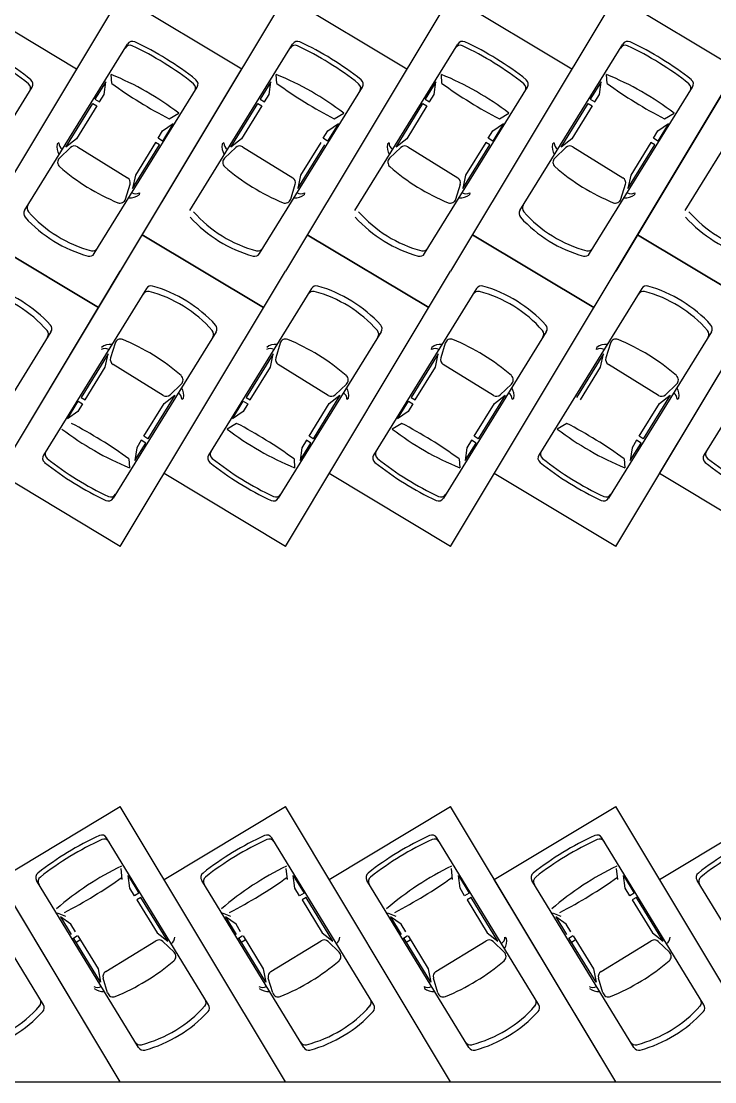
# Model space of a CAD drawing. Header units: millimetres. Extents: x 2478 to 18835, y -4183 to 1193.
# Drawn here: x 9484 to 10870, y -4183 to -2064 of the extents above; entities that cross this region are included whole.
import ezdxf

# ---------------------------------------------------------------- set-up
doc = ezdxf.new("R2010")
doc.units = ezdxf.units.MM

msp = doc.modelspace()

# ---------------------------------------------------------------- linework, layer by layer
at = {"color": 1}
for p, q in [((9682.2, -2013.2), (9352.2, -2563.2)), ((9352.2, -2013.2), (9594.9, -2158.8)), ((9682.2, -2013.2), (9352.2, -2563.2)), ((9682.2, -2013.2), (9924.9, -2158.8)), ((10012.2, -2013.2), (9682.2, -2563.2)), ((10342.2, -2013.2), (10012.2, -2563.2)), ((10012.2, -2013.2), (10254.9, -2158.8)), ((10672.2, -2013.2), (10342.2, -2563.2)), ((10342.2, -2013.2), (10584.9, -2158.8)), ((10672.2, -2013.2), (10342.2, -2563.2)), ((10672.2, -2013.2), (10914.9, -2158.8)), ((11002.2, -2013.2), (10672.2, -2563.2)), ((11002.2, -2013.2), (10672.2, -2563.2)), ((9352.2, -3113.2), (9924.9, -2158.8)), ((10342.2, -3113.2), (10914.9, -2158.8)), ((10672.2, -3113.2), (11244.9, -2158.8)), ((9395.9, -2490.4), (9638.5, -2636)), ((9638.5, -2636), (9395.9, -2490.4)), ((9725.9, -2490.4), (9968.5, -2636)), ((9725.9, -2490.4), (9968.5, -2636)), ((9725.9, -2490.4), (9968.5, -2636)), ((9968.5, -2636), (9725.9, -2490.4)), ((10298.5, -2636), (10055.9, -2490.4)), ((10055.9, -2490.4), (10298.5, -2636)), ((10055.9, -2490.4), (10298.5, -2636)), ((10628.5, -2636), (10385.9, -2490.4)), ((10385.9, -2490.4), (10628.5, -2636)), ((10715.9, -2490.4), (10958.5, -2636)), ((10958.5, -2636), (10715.9, -2490.4)), ((9439.6, -2967.6), (9682.2, -2563.2)), ((9682.2, -3113.2), (10012.2, -2563.2)), ((10012.2, -3113.2), (10342.2, -2563.2)), ((10012.2, -3113.2), (10342.2, -2563.2)), ((10759.6, -2967.6), (11002.2, -2563.2)), ((9682.2, -3113.2), (9439.6, -2967.6)), ((10012.2, -3113.2), (9769.6, -2967.6)), ((10342.2, -3113.2), (10099.6, -2967.6)), ((10342.2, -3113.2), (10099.6, -2967.6)), ((10672.2, -3113.2), (10429.6, -2967.6)), ((10672.2, -3113.2), (10429.6, -2967.6)), ((11002.2, -3113.2), (10759.6, -2967.6)), ((9682.2, -4183.2), (9352.2, -3633.2)), ((9439.6, -3778.8), (9682.2, -3633.2)), ((10012.2, -4183.2), (9682.2, -3633.2)), ((9769.6, -3778.8), (10012.2, -3633.2)), ((10342.2, -4183.2), (10012.2, -3633.2)), ((10099.6, -3778.8), (10342.2, -3633.2)), ((10672.2, -4183.2), (10342.2, -3633.2)), ((10429.6, -3778.8), (10672.2, -3633.2)), ((11002.2, -4183.2), (10672.2, -3633.2)), ((10759.6, -3778.8), (11002.2, -3633.2)), ((9682.2, -4183.2), (9439.6, -3778.8)), ((10672.2, -4183.2), (10429.6, -3778.8))]:
    msp.add_line(p, q, dxfattribs=at)
at = {"color": 0}
for p, q in [((9490.8, -2442), (9696.6, -2109.4)), ((9820.8, -2442), (10026.6, -2109.4)), ((10150.8, -2442), (10356.6, -2109.4)), ((10480.8, -2442), (10686.6, -2109.4)), ((10810.8, -2442), (11016.6, -2109.4)), ((9664.9, -2187.9), (9663.9, -2170.2)), ((9994.9, -2187.9), (9993.9, -2170.2)), ((10324.9, -2187.9), (10323.9, -2170.2)), ((10654.9, -2187.9), (10653.9, -2170.2)), ((9300.2, -2528.2), (9505.9, -2195.7)), ((9630.2, -2528.2), (9835.9, -2195.7)), ((9653, -2184.6), (9631.4, -2219.6)), ((9649.6, -2210.1), (9653, -2184.6)), ((9960.2, -2528.2), (10165.9, -2195.7)), ((9983, -2184.6), (9961.4, -2219.6)), ((9979.6, -2210.1), (9983, -2184.6)), ((10290.2, -2528.2), (10495.9, -2195.7)), ((10313, -2184.6), (10291.4, -2219.6)), ((10309.6, -2210.1), (10313, -2184.6)), ((10620.2, -2528.2), (10825.9, -2195.7)), ((10643, -2184.6), (10621.4, -2219.6)), ((10639.6, -2210.1), (10643, -2184.6)), ((9631.4, -2219.6), (9640.3, -2225.1)), ((9640.3, -2225.1), (9649.6, -2210.1)), ((9961.4, -2219.6), (9970.3, -2225.1)), ((9970.3, -2225.1), (9979.6, -2210.1)), ((10291.4, -2219.6), (10300.3, -2225.1)), ((10300.3, -2225.1), (10309.6, -2210.1)), ((10621.4, -2219.6), (10630.3, -2225.1)), ((10630.3, -2225.1), (10639.6, -2210.1)), ((9573.3, -2315.2), (9627.1, -2228.2)), ((9635.1, -2233.1), (9594.6, -2298.6)), ((9627.1, -2228.2), (9635.1, -2233.1)), ((9903.3, -2315.2), (9957.1, -2228.2)), ((9965.1, -2233.1), (9924.6, -2298.6)), ((9957.1, -2228.2), (9965.1, -2233.1)), ((10233.3, -2315.2), (10287.1, -2228.2)), ((10295.1, -2233.1), (10254.6, -2298.6)), ((10287.1, -2228.2), (10295.1, -2233.1)), ((10563.3, -2315.2), (10617.1, -2228.2)), ((10625.1, -2233.1), (10584.6, -2298.6)), ((10617.1, -2228.2), (10625.1, -2233.1)), ((9779.8, -2259), (9798.9, -2247.6)), ((10109.8, -2259), (10128.9, -2247.6)), ((10439.8, -2259), (10458.9, -2247.6)), ((10769.8, -2259), (10788.9, -2247.6)), ((9757.5, -2297.6), (9766.8, -2282.7)), ((9788.1, -2268.2), (9766.5, -2303.2)), ((9766.8, -2282.7), (9788.1, -2268.2)), ((10087.5, -2297.6), (10096.8, -2282.7)), ((10118.1, -2268.2), (10096.5, -2303.2)), ((10096.8, -2282.7), (10118.1, -2268.2)), ((10417.5, -2297.6), (10426.8, -2282.7)), ((10448.1, -2268.2), (10426.5, -2303.2)), ((10426.8, -2282.7), (10448.1, -2268.2)), ((10747.5, -2297.6), (10756.8, -2282.7)), ((10778.1, -2268.2), (10756.5, -2303.2)), ((10756.8, -2282.7), (10778.1, -2268.2)), ((9559.2, -2307.1), (9555.9, -2309.3)), ((9594.6, -2298.6), (9573.3, -2315.2)), ((9752.7, -2305.9), (9712.2, -2371.3)), ((9760.6, -2310.8), (9752.7, -2305.9)), ((9766.5, -2303.2), (9757.5, -2297.6)), ((9889.2, -2307.1), (9885.9, -2309.3)), ((9924.6, -2298.6), (9903.3, -2315.2)), ((10082.7, -2305.9), (10042.2, -2371.3)), ((10096.5, -2303.2), (10087.5, -2297.6)), ((10219.2, -2307.1), (10215.9, -2309.3)), ((10254.6, -2298.6), (10233.3, -2315.2)), ((10412.7, -2305.9), (10372.2, -2371.3)), ((10420.6, -2310.8), (10412.7, -2305.9)), ((10426.5, -2303.2), (10417.5, -2297.6)), ((10549.2, -2307.1), (10545.9, -2309.3)), ((10584.6, -2298.6), (10563.3, -2315.2)), ((10742.7, -2305.9), (10702.2, -2371.3)), ((10750.6, -2310.8), (10742.7, -2305.9)), ((10756.5, -2303.2), (10747.5, -2297.6)), ((9560.4, -2337.4), (9582.8, -2316.1)), ((9596.7, -2314.7), (9696.8, -2376.6)), ((9706.8, -2397.9), (9760.6, -2310.8)), ((9890.4, -2337.4), (9912.8, -2316.1)), ((9926.7, -2314.7), (10026.8, -2376.6)), ((10036.8, -2397.9), (10090.6, -2310.8)), ((10220.4, -2337.4), (10242.8, -2316.1)), ((10256.7, -2314.7), (10356.8, -2376.6)), ((10366.8, -2397.9), (10420.6, -2310.8)), ((10550.4, -2337.4), (10572.8, -2316.1)), ((10586.7, -2314.7), (10686.8, -2376.6)), ((10696.8, -2397.9), (10750.6, -2310.8)), ((9712.2, -2371.3), (9706.8, -2397.9)), ((10042.2, -2371.3), (10036.8, -2397.9)), ((10372.2, -2371.3), (10366.8, -2397.9)), ((10702.2, -2371.3), (10696.8, -2397.9)), ((9692.7, -2419.3), (9701.8, -2389.7)), ((10022.7, -2419.3), (10031.8, -2389.7)), ((10352.7, -2419.3), (10361.8, -2389.7)), ((10682.7, -2419.3), (10691.8, -2389.7)), ((9720.4, -2406.8), (9719.8, -2410.7)), ((10050.4, -2406.8), (10049.8, -2410.7)), ((10380.4, -2406.8), (10379.8, -2410.7)), ((10710.4, -2406.8), (10709.8, -2410.7)), ((9734.3, -2598.1), (9528.5, -2930.7)), ((10064.3, -2598.1), (9858.5, -2930.7)), ((10394.3, -2598.1), (10188.5, -2930.7)), ((10724.3, -2598.1), (10518.5, -2930.7)), ((11054.3, -2598.1), (10848.5, -2930.7)), ((9543.6, -2684.4), (9337.8, -3017)), ((9873.6, -2684.4), (9667.8, -3017)), ((10203.6, -2684.4), (9997.8, -3017)), ((10533.6, -2684.4), (10327.8, -3017)), ((10863.6, -2684.4), (10657.8, -3017)), ((9671.7, -2707.1), (9662.7, -2736.7)), ((10001.7, -2707.1), (9992.7, -2736.7)), ((10331.7, -2707.1), (10322.7, -2736.7)), ((10661.7, -2707.1), (10652.7, -2736.7)), ((9657.6, -2728.5), (9603.8, -2815.5)), ((9652.2, -2755), (9657.6, -2728.5)), ((9987.6, -2728.5), (9933.8, -2815.5)), ((9982.2, -2755), (9987.6, -2728.5)), ((10317.6, -2728.5), (10263.8, -2815.5)), ((10304.1, -2719.6), (10304.6, -2715.6)), ((10312.2, -2755), (10317.6, -2728.5)), ((10647.6, -2728.5), (10593.8, -2815.5)), ((10634.1, -2719.6), (10634.6, -2715.6)), ((10642.2, -2755), (10647.6, -2728.5)), ((9611.8, -2820.5), (9652.2, -2755)), ((9767.7, -2811.7), (9667.6, -2749.7)), ((9941.8, -2820.5), (9982.2, -2755)), ((10097.7, -2811.7), (9997.6, -2749.7)), ((10271.8, -2820.5), (10312.2, -2755)), ((10427.7, -2811.7), (10327.6, -2749.7)), ((10601.8, -2820.5), (10642.2, -2755)), ((10757.7, -2811.7), (10657.6, -2749.7)), ((9804.1, -2789), (9781.6, -2810.3)), ((10134.1, -2789), (10111.6, -2810.3)), ((10464.1, -2789), (10441.6, -2810.3)), ((10794.1, -2789), (10771.6, -2810.3)), ((9603.8, -2815.5), (9611.8, -2820.5)), ((9791.2, -2811.1), (9737.3, -2898.1)), ((9769.9, -2827.8), (9791.2, -2811.1)), ((9805.2, -2819.3), (9808.5, -2817)), ((9933.8, -2815.5), (9941.8, -2820.5)), ((10121.2, -2811.1), (10067.3, -2898.1)), ((10099.9, -2827.8), (10121.2, -2811.1)), ((10135.2, -2819.3), (10138.5, -2817)), ((10263.8, -2815.5), (10271.8, -2820.5)), ((10451.2, -2811.1), (10397.3, -2898.1)), ((10429.9, -2827.8), (10451.2, -2811.1)), ((10465.2, -2819.3), (10468.5, -2817)), ((10781.2, -2811.1), (10727.3, -2898.1)), ((10759.9, -2827.8), (10781.2, -2811.1)), ((10795.2, -2819.3), (10798.5, -2817)), ((9576.3, -2858.2), (9598, -2823.2)), ((9606.9, -2828.7), (9597.6, -2843.7)), ((9598, -2823.2), (9606.9, -2828.7)), ((9729.4, -2893.2), (9769.9, -2827.8)), ((9906.3, -2858.2), (9928, -2823.2)), ((9936.9, -2828.7), (9927.6, -2843.7)), ((9928, -2823.2), (9936.9, -2828.7)), ((10059.4, -2893.2), (10099.9, -2827.8)), ((10236.3, -2858.2), (10258, -2823.2)), ((10266.9, -2828.7), (10257.6, -2843.7)), ((10258, -2823.2), (10266.9, -2828.7)), ((10389.4, -2893.2), (10429.9, -2827.8)), ((10719.4, -2893.2), (10759.9, -2827.8)), ((9597.6, -2843.7), (9576.3, -2858.2)), ((9927.6, -2843.7), (9906.3, -2858.2)), ((10257.6, -2843.7), (10236.3, -2858.2)), ((9914.6, -2867.4), (9895.6, -2878.8)), ((10244.6, -2867.4), (10225.6, -2878.8)), ((10574.6, -2867.4), (10555.6, -2878.8)), ((9724.1, -2901.3), (9714.9, -2916.2)), ((9733.1, -2906.8), (9724.1, -2901.3)), ((9737.3, -2898.1), (9729.4, -2893.2)), ((10054.1, -2901.3), (10044.9, -2916.2)), ((10063.1, -2906.8), (10054.1, -2901.3)), ((10067.3, -2898.1), (10059.4, -2893.2)), ((10384.1, -2901.3), (10374.9, -2916.2)), ((10393.1, -2906.8), (10384.1, -2901.3)), ((10397.3, -2898.1), (10389.4, -2893.2)), ((10714.1, -2901.3), (10704.9, -2916.2)), ((10723.1, -2906.8), (10714.1, -2901.3)), ((10727.3, -2898.1), (10719.4, -2893.2)), ((9711.4, -2941.8), (9733.1, -2906.8)), ((9714.9, -2916.2), (9711.4, -2941.8)), ((10041.4, -2941.8), (10063.1, -2906.8)), ((10044.9, -2916.2), (10041.4, -2941.8)), ((10371.4, -2941.8), (10393.1, -2906.8)), ((10374.9, -2916.2), (10371.4, -2941.8)), ((10701.4, -2941.8), (10723.1, -2906.8)), ((10704.9, -2916.2), (10701.4, -2941.8)), ((9699.5, -2938.4), (9700.6, -2956.2)), ((10029.5, -2938.4), (10030.6, -2956.2)), ((10359.5, -2938.4), (10360.6, -2956.2)), ((10689.5, -2938.4), (10690.6, -2956.2)), ((9528.6, -4029.3), (9324.8, -3695.6)), ((9858.6, -4029.3), (9654.8, -3695.6)), ((10188.6, -4029.3), (9984.8, -3695.6)), ((10518.6, -4029.3), (10314.8, -3695.6)), ((10848.6, -4029.3), (10644.8, -3695.6)), ((9686.2, -3779), (9683.9, -3756.9)), ((9697.9, -3771), (9719.3, -3806.1)), ((9701.2, -3796.5), (9697.9, -3771)), ((10016.2, -3779), (10013.9, -3756.9)), ((10027.9, -3771), (10049.3, -3806.1)), ((10031.2, -3796.5), (10027.9, -3771)), ((10346.2, -3779), (10343.9, -3756.9)), ((10361.2, -3796.5), (10357.9, -3771)), ((10357.9, -3771), (10379.3, -3806.1)), ((10676.2, -3779), (10673.9, -3756.9)), ((10687.9, -3771), (10709.3, -3806.1)), ((10691.2, -3796.5), (10687.9, -3771)), ((9718.8, -4114.8), (9514.8, -3780.9)), ((10048.8, -4114.8), (9844.8, -3780.9)), ((10378.8, -4114.8), (10174.8, -3780.9)), ((10708.8, -4114.8), (10504.8, -3780.9)), ((11038.8, -4114.8), (10834.8, -3780.9)), ((9710.3, -3811.6), (9701.2, -3796.5)), ((9719.3, -3806.1), (9710.3, -3811.6)), ((9723.5, -3814.7), (9715.5, -3819.6)), ((9776.9, -3902.1), (9723.5, -3814.7)), ((10040.3, -3811.6), (10031.2, -3796.5)), ((10049.3, -3806.1), (10040.3, -3811.6)), ((10053.5, -3814.7), (10045.5, -3819.6)), ((10106.9, -3902.1), (10053.5, -3814.7)), ((10370.3, -3811.6), (10361.2, -3796.5)), ((10379.3, -3806.1), (10370.3, -3811.6)), ((10383.5, -3814.7), (10375.5, -3819.6)), ((10436.9, -3902.1), (10383.5, -3814.7)), ((10700.3, -3811.6), (10691.2, -3796.5)), ((10709.3, -3806.1), (10700.3, -3811.6)), ((10713.5, -3814.7), (10705.5, -3819.6)), ((10766.9, -3902.1), (10713.5, -3814.7)), ((9715.5, -3819.6), (9755.7, -3885.3)), ((10045.5, -3819.6), (10085.7, -3885.3)), ((10375.5, -3819.6), (10415.7, -3885.3)), ((10705.5, -3819.6), (10745.7, -3885.3)), ((9573.2, -3853), (9556.7, -3846.4)), ((9583.5, -3868.4), (9562.3, -3853.8)), ((9562.3, -3853.8), (9583.7, -3888.9)), ((9903.2, -3853), (9886.7, -3846.4)), ((9913.5, -3868.4), (9892.3, -3853.8)), ((9892.3, -3853.8), (9913.7, -3888.9)), ((10233.2, -3853), (10216.7, -3846.4)), ((10222.3, -3853.8), (10243.7, -3888.9)), ((10243.5, -3868.4), (10222.3, -3853.8)), ((10563.2, -3853), (10546.7, -3846.4)), ((10573.5, -3868.4), (10552.3, -3853.8)), ((10552.3, -3853.8), (10573.7, -3888.9)), ((9592.7, -3883.4), (9583.5, -3868.4)), ((9922.7, -3883.4), (9913.5, -3868.4)), ((10252.7, -3883.4), (10243.5, -3868.4)), ((10582.7, -3883.4), (10573.5, -3868.4)), ((9587.6, -3896.8), (9596.4, -3891)), ((9642.9, -3983.9), (9589.5, -3896.6)), ((9593.7, -3904.3), (9601.5, -3899.2)), ((9597.5, -3891.7), (9637.6, -3957.4)), ((9755.7, -3885.3), (9776.9, -3902.1)), ((9917.6, -3896.8), (9926.4, -3891)), ((9972.9, -3983.9), (9919.5, -3896.6)), ((9923.7, -3904.3), (9931.5, -3899.2)), ((9927.5, -3891.7), (9967.6, -3957.4)), ((10085.7, -3885.3), (10106.9, -3902.1)), ((10247.6, -3896.8), (10256.4, -3891)), ((10302.9, -3983.9), (10249.5, -3896.6)), ((10253.7, -3904.3), (10261.5, -3899.2)), ((10257.5, -3891.7), (10297.6, -3957.4)), ((10415.7, -3885.3), (10436.9, -3902.1)), ((10451, -3894), (10454.2, -3896.3)), ((10577.6, -3896.8), (10586.4, -3891)), ((10632.9, -3983.9), (10579.5, -3896.6)), ((10583.7, -3904.3), (10591.5, -3899.2)), ((10587.5, -3891.7), (10627.6, -3957.4)), ((10745.7, -3885.3), (10766.9, -3902.1)), ((9652.9, -3962.8), (9753.4, -3901.4)), ((9789.6, -3924.3), (9767.3, -3902.9)), ((9982.9, -3962.8), (10083.4, -3901.4)), ((10119.6, -3924.3), (10097.3, -3902.9)), ((10312.9, -3962.8), (10413.4, -3901.4)), ((10449.6, -3924.3), (10427.3, -3902.9)), ((10642.9, -3962.8), (10743.4, -3901.4)), ((10779.6, -3924.3), (10757.3, -3902.9)), ((9637.6, -3957.4), (9642.9, -3983.9)), ((9967.6, -3957.4), (9972.9, -3983.9)), ((10297.6, -3957.4), (10302.9, -3983.9)), ((10627.6, -3957.4), (10632.9, -3983.9)), ((9656.8, -4005.4), (9648, -3975.8)), ((9986.8, -4005.4), (9978, -3975.8)), ((10316.8, -4005.4), (10308, -3975.8)), ((10646.8, -4005.4), (10638, -3975.8)), ((10289.2, -3992.8), (10289.8, -3996.7))]:
    msp.add_line(p, q, dxfattribs=at)
at = {"color": 4}
msp.add_line((8362.2, -4183.2), (16746.3, -4183.2), dxfattribs=at)
at = {"color": 0}
for centre, major_axis, start_param, end_param in [((9116, -2669.4), (-597.9, -140.8), 3.808851, 4.043797), ((9120.9, -2661.4), (-597.9, -140.8), 3.808851, 4.043797), ((9701.4, -2123.3), (-2.6, 11.1), 5.626184, 7.068583), ((9706.3, -2115.4), (-2.6, 11.1), 5.626184, 7.068583), ((9446, -2669.4), (-597.9, -140.8), 3.808851, 4.043797), ((9450.9, -2661.4), (-597.9, -140.8), 3.808851, 4.043797), ((10031.4, -2123.3), (-2.6, 11.1), 5.626184, 7.068583), ((10036.3, -2115.4), (-2.6, 11.1), 5.626184, 7.068583), ((9776, -2669.4), (-597.9, -140.8), 3.808851, 4.043797), ((9780.9, -2661.4), (-597.9, -140.8), 3.808851, 4.043797), ((10361.4, -2123.3), (-2.6, 11.1), 5.626184, 7.068583), ((10366.3, -2115.4), (-2.6, 11.1), 5.626184, 7.068583), ((10106, -2669.4), (-597.9, -140.8), 3.808851, 4.043797), ((10110.9, -2661.4), (-597.9, -140.8), 3.808851, 4.043797), ((10691.4, -2123.3), (-2.6, 11.1), 5.626184, 7.068583), ((10696.3, -2115.4), (-2.6, 11.1), 5.626184, 7.068583), ((10436, -2669.4), (-597.9, -140.8), 3.808851, 4.043797), ((10440.9, -2661.4), (-597.9, -140.8), 3.808851, 4.043797), ((9496.2, -2189.7), (-2.6, 11.1), 3.926991, 5.367923), ((9438.1, -2720.7), (-136.4, 579.2), 5.400401, 5.662686), ((9826.2, -2189.7), (-2.6, 11.1), 3.926991, 5.367923), ((9768.1, -2720.7), (-136.4, 579.2), 5.400401, 5.662686), ((10156.2, -2189.7), (-2.6, 11.1), 3.926991, 5.367923), ((10098.1, -2720.7), (-136.4, 579.2), 5.400401, 5.662686), ((10486.2, -2189.7), (-2.6, 11.1), 3.926991, 5.367923), ((10428.1, -2720.7), (-136.4, 579.2), 5.400401, 5.662686), ((10816.2, -2189.7), (-2.6, 11.1), 3.926991, 5.367923), ((9491.3, -2197.6), (-2.6, 11.1), 3.926991, 5.367923), ((10199, -1453.1), (-208.3, 884.2), 2.281762, 2.430627), ((9821.3, -2197.6), (-2.6, 11.1), 3.926991, 5.367923), ((10529, -1453.1), (-208.3, 884.2), 2.281762, 2.430627), ((10151.3, -2197.6), (-2.6, 11.1), 3.926991, 5.367923), ((10859, -1453.1), (-208.3, 884.2), 2.281762, 2.430627), ((10481.3, -2197.6), (-2.6, 11.1), 3.926991, 5.367923), ((11189, -1453.1), (-208.3, 884.2), 2.281762, 2.430627), ((10811.3, -2197.6), (-2.6, 11.1), 3.926991, 5.367923), ((9582.6, -2315), (-26.5, -6.2), -0.439922, 0.360338), ((9575.5, -2306.9), (-15.8, -3.7), -0.220829, 0.729047), ((9912.6, -2315), (-26.5, -6.2), -0.439922, 0.360338), ((9905.5, -2306.9), (-15.8, -3.7), -0.220829, 0.729047), ((10242.6, -2315), (-26.5, -6.2), -0.439922, 0.360338), ((10235.5, -2306.9), (-15.8, -3.7), -0.220829, 0.729047), ((10572.6, -2315), (-26.5, -6.2), -0.439922, 0.360338), ((10565.5, -2306.9), (-15.8, -3.7), -0.220829, 0.729047), ((9590.7, -2324.4), (-11.1, -2.6), 3.926991, 5.240463), ((9920.7, -2324.4), (-11.1, -2.6), 3.926991, 5.240463), ((10250.7, -2324.4), (-11.1, -2.6), 3.926991, 5.240463), ((10580.7, -2324.4), (-11.1, -2.6), 3.926991, 5.240463), ((9568.3, -2345.7), (-2.6, 11.1), 0.528074, 2.182793), ((9898.3, -2345.7), (-2.6, 11.1), 0.528074, 2.182793), ((10228.3, -2345.7), (-2.6, 11.1), 0.528074, 2.182793), ((10558.3, -2345.7), (-2.6, 11.1), 0.528074, 2.182793), ((9840.7, -2032.1), (-415.5, -97.9), 0.623679, 0.947117), ((10170.7, -2032.1), (-415.5, -97.9), 0.623679, 0.947117), ((10500.7, -2032.1), (-415.5, -97.9), 0.623679, 0.947117), ((10830.7, -2032.1), (-415.5, -97.9), 0.623679, 0.947117), ((9690.8, -2386.4), (-2.6, 11.1), 4.184315, 5.497787), ((10020.8, -2386.4), (-2.6, 11.1), 4.184315, 5.497787), ((10350.8, -2386.4), (-2.6, 11.1), 4.184315, 5.497787), ((10680.8, -2386.4), (-2.6, 11.1), 4.184315, 5.497787), ((9702.9, -2389.4), (-6.2, 26.5), 2.781255, 3.581514), ((9713.3, -2392.2), (-3.7, 15.8), 2.412546, 3.362421), ((10032.9, -2389.4), (-6.2, 26.5), 2.781255, 3.581514), ((10043.3, -2392.2), (-3.7, 15.8), 2.412546, 3.362421), ((10362.9, -2389.4), (-6.2, 26.5), 2.781255, 3.581514), ((10373.3, -2392.2), (-3.7, 15.8), 2.412546, 3.362421), ((10692.9, -2389.4), (-6.2, 26.5), 2.781255, 3.581514), ((10703.3, -2392.2), (-3.7, 15.8), 2.412546, 3.362421), ((9507.2, -2437.2), (-2.6, 11.1), 0.785398, 2.032674), ((9681.8, -2415.9), (-11.1, -2.6), 0.958799, 2.613518), ((10011.8, -2415.9), (-11.1, -2.6), 0.958799, 2.613518), ((10341.8, -2415.9), (-11.1, -2.6), 0.958799, 2.613518), ((10497.2, -2437.2), (-2.6, 11.1), 0.785398, 2.032674), ((10671.8, -2415.9), (-11.1, -2.6), 0.958799, 2.613518), ((9500.5, -2448), (-11.1, -2.6), -0.785398, 0.48085), ((9691, -2274.1), (-262.2, -61.8), 0.50732, 1.063476), ((9689.6, -2276.4), (-58.4, 247.8), 2.060666, 2.651723), ((10021, -2274.1), (-262.2, -61.8), 0.50732, 1.063476), ((10019.6, -2276.4), (-58.4, 247.8), 2.060666, 2.651723), ((10351, -2274.1), (-262.2, -61.8), 0.50732, 1.063476), ((10349.6, -2276.4), (-58.4, 247.8), 2.060666, 2.651723), ((10490.5, -2448), (-11.1, -2.6), -0.785398, 0.48085), ((10681, -2274.1), (-262.2, -61.8), 0.50732, 1.063476), ((10679.6, -2276.4), (-58.4, 247.8), 2.060666, 2.651723), ((11011, -2274.1), (-262.2, -61.8), 0.50732, 1.063476), ((11009.6, -2276.4), (-58.4, 247.8), 2.060666, 2.651723), ((9627.2, -2511.4), (-11.1, -2.6), 1.108918, 2.356194), ((9957.2, -2511.4), (-11.1, -2.6), 1.108918, 2.356194), ((10287.2, -2511.4), (-11.1, -2.6), 1.108918, 2.356194), ((10617.2, -2511.4), (-11.1, -2.6), 1.108918, 2.356194), ((9620.5, -2522.2), (-11.1, -2.6), 1.089946, 2.356194), ((9950.5, -2522.2), (-11.1, -2.6), 1.089946, 2.356194), ((10280.5, -2522.2), (-11.1, -2.6), 1.089946, 2.356194), ((10610.5, -2522.2), (-11.1, -2.6), 1.089946, 2.356194), ((9344.8, -2850), (58.4, -247.8), 2.060666, 2.651723), ((9343.4, -2852.3), (262.2, 61.8), 0.50732, 1.063476), ((9737.3, -2615), (11.1, 2.6), 1.108918, 2.356194), ((9744, -2604.1), (11.1, 2.6), 1.089946, 2.356194), ((9674.8, -2850), (58.4, -247.8), 2.060666, 2.651723), ((9673.4, -2852.3), (262.2, 61.8), 0.50732, 1.063476), ((10067.3, -2615), (11.1, 2.6), 1.108918, 2.356194), ((10074, -2604.1), (11.1, 2.6), 1.089946, 2.356194), ((10004.8, -2850), (58.4, -247.8), 2.060666, 2.651723), ((10003.4, -2852.3), (262.2, 61.8), 0.50732, 1.063476), ((10397.3, -2615), (11.1, 2.6), 1.108918, 2.356194), ((10404, -2604.1), (11.1, 2.6), 1.089946, 2.356194), ((10334.8, -2850), (58.4, -247.8), 2.060666, 2.651723), ((10333.4, -2852.3), (262.2, 61.8), 0.50732, 1.063476), ((10727.3, -2615), (11.1, 2.6), 1.108918, 2.356194), ((10734, -2604.1), (11.1, 2.6), 1.089946, 2.356194), ((10664.8, -2850), (58.4, -247.8), 2.060666, 2.651723), ((10663.4, -2852.3), (262.2, 61.8), 0.50732, 1.063476), ((9527.2, -2689.2), (2.6, -11.1), 0.785398, 2.032674), ((9533.9, -2678.3), (11.1, 2.6), -0.785398, 0.48085), ((9857.2, -2689.2), (2.6, -11.1), 0.785398, 2.032674), ((9863.9, -2678.3), (11.1, 2.6), -0.785398, 0.48085), ((10187.2, -2689.2), (2.6, -11.1), 0.785398, 2.032674), ((10193.9, -2678.3), (11.1, 2.6), -0.785398, 0.48085), ((10517.2, -2689.2), (2.6, -11.1), 0.785398, 2.032674), ((10523.9, -2678.3), (11.1, 2.6), -0.785398, 0.48085), ((10847.2, -2689.2), (2.6, -11.1), 0.785398, 2.032674), ((10853.9, -2678.3), (11.1, 2.6), -0.785398, 0.48085), ((9661.6, -2737), (6.2, -26.5), 2.781255, 3.581514), ((9682.6, -2710.4), (11.1, 2.6), 0.958799, 2.613518), ((9523.7, -3094.2), (415.5, 97.9), 0.623679, 0.947117), ((9991.6, -2737), (6.2, -26.5), 2.781255, 3.581514), ((10012.6, -2710.4), (11.1, 2.6), 0.958799, 2.613518), ((9853.7, -3094.2), (415.5, 97.9), 0.623679, 0.947117), ((10321.6, -2737), (6.2, -26.5), 2.781255, 3.581514), ((10342.6, -2710.4), (11.1, 2.6), 0.958799, 2.613518), ((10183.7, -3094.2), (415.5, 97.9), 0.623679, 0.947117), ((10651.6, -2737), (6.2, -26.5), 2.781255, 3.581514), ((10672.6, -2710.4), (11.1, 2.6), 0.958799, 2.613518), ((10513.7, -3094.2), (415.5, 97.9), 0.623679, 0.947117), ((9651.2, -2734.2), (3.7, -15.8), 2.412546, 3.362421), ((9981.2, -2734.2), (3.7, -15.8), 2.412546, 3.362421), ((10311.2, -2734.2), (3.7, -15.8), 2.412546, 3.362421), ((10641.2, -2734.2), (3.7, -15.8), 2.412546, 3.362421), ((9673.6, -2740), (2.6, -11.1), 4.184315, 5.497787), ((10003.6, -2740), (2.6, -11.1), 4.184315, 5.497787), ((10333.6, -2740), (2.6, -11.1), 4.184315, 5.497787), ((10663.6, -2740), (2.6, -11.1), 4.184315, 5.497787), ((9796.2, -2780.7), (2.6, -11.1), 0.528074, 2.182793), ((10126.2, -2780.7), (2.6, -11.1), 0.528074, 2.182793), ((10456.2, -2780.7), (2.6, -11.1), 0.528074, 2.182793), ((10786.2, -2780.7), (2.6, -11.1), 0.528074, 2.182793), ((9781.8, -2811.4), (26.5, 6.2), -0.439922, 0.360338), ((10111.8, -2811.4), (26.5, 6.2), -0.439922, 0.360338), ((10441.8, -2811.4), (26.5, 6.2), -0.439922, 0.360338), ((10771.8, -2811.4), (26.5, 6.2), -0.439922, 0.360338), ((9773.8, -2802), (11.1, 2.6), 3.926991, 5.240463), ((9789, -2819.5), (15.8, 3.7), -0.220829, 0.729047), ((10103.8, -2802), (11.1, 2.6), 3.926991, 5.240463), ((10119, -2819.5), (15.8, 3.7), -0.220829, 0.729047), ((10433.8, -2802), (11.1, 2.6), 3.926991, 5.240463), ((10449, -2819.5), (15.8, 3.7), -0.220829, 0.729047), ((10763.8, -2802), (11.1, 2.6), 3.926991, 5.240463), ((10779, -2819.5), (15.8, 3.7), -0.220829, 0.729047), ((9926.3, -2405.6), (136.4, -579.2), 5.400401, 5.662686), ((9165.4, -3673.3), (208.3, -884.2), 2.281762, 2.430627), ((10256.3, -2405.6), (136.4, -579.2), 5.400401, 5.662686), ((9495.4, -3673.3), (208.3, -884.2), 2.281762, 2.430627), ((10586.3, -2405.6), (136.4, -579.2), 5.400401, 5.662686), ((9825.4, -3673.3), (208.3, -884.2), 2.281762, 2.430627), ((10916.3, -2405.6), (136.4, -579.2), 5.400401, 5.662686), ((10155.4, -3673.3), (208.3, -884.2), 2.281762, 2.430627), ((9543.2, -2928.7), (2.6, -11.1), 3.926991, 5.367923), ((9873.2, -2928.7), (2.6, -11.1), 3.926991, 5.367923), ((10203.2, -2928.7), (2.6, -11.1), 3.926991, 5.367923), ((10533.2, -2928.7), (2.6, -11.1), 3.926991, 5.367923), ((10863.2, -2928.7), (2.6, -11.1), 3.926991, 5.367923), ((9538.2, -2936.7), (2.6, -11.1), 3.926991, 5.367923), ((9913.5, -2464.9), (597.9, 140.8), 3.808851, 4.043797), ((9918.4, -2456.9), (597.9, 140.8), 3.808851, 4.043797), ((9868.2, -2936.7), (2.6, -11.1), 3.926991, 5.367923), ((10243.5, -2464.9), (597.9, 140.8), 3.808851, 4.043797), ((10248.4, -2456.9), (597.9, 140.8), 3.808851, 4.043797), ((10198.2, -2936.7), (2.6, -11.1), 3.926991, 5.367923), ((10573.5, -2464.9), (597.9, 140.8), 3.808851, 4.043797), ((10578.4, -2456.9), (597.9, 140.8), 3.808851, 4.043797), ((10528.2, -2936.7), (2.6, -11.1), 3.926991, 5.367923), ((10903.5, -2464.9), (597.9, 140.8), 3.808851, 4.043797), ((10908.4, -2456.9), (597.9, 140.8), 3.808851, 4.043797), ((10858.2, -2936.7), (2.6, -11.1), 3.926991, 5.367923), ((11233.5, -2464.9), (597.9, 140.8), 3.808851, 4.043797), ((11238.4, -2456.9), (597.9, 140.8), 3.808851, 4.043797), ((9663.1, -3003), (2.6, -11.1), 5.626184, 7.068583), ((9993.1, -3003), (2.6, -11.1), 5.626184, 7.068583), ((10323.1, -3003), (2.6, -11.1), 5.626184, 7.068583), ((10653.1, -3003), (2.6, -11.1), 5.626184, 7.068583), ((9658.1, -3011), (2.6, -11.1), 5.626184, 7.068583), ((9988.1, -3011), (2.6, -11.1), 5.626184, 7.068583), ((10318.1, -3011), (2.6, -11.1), 5.626184, 7.068583), ((10648.1, -3011), (2.6, -11.1), 5.626184, 7.068583), ((9896.6, -4249.4), (-144.2, -597.1), 3.808851, 4.043797), ((9901.5, -4257.4), (-144.2, -597.1), 3.808851, 4.043797), ((9645, -3701.5), (-11.1, 2.7), 3.926991, 5.367923), ((9649.9, -3709.5), (-11.1, 2.7), 3.926991, 5.367923), ((10226.6, -4249.4), (-144.2, -597.1), 3.808851, 4.043797), ((10231.5, -4257.4), (-144.2, -597.1), 3.808851, 4.043797), ((9975, -3701.5), (-11.1, 2.7), 3.926991, 5.367923), ((9979.9, -3709.5), (-11.1, 2.7), 3.926991, 5.367923), ((10556.6, -4249.4), (-144.2, -597.1), 3.808851, 4.043797), ((10561.5, -4257.4), (-144.2, -597.1), 3.808851, 4.043797), ((10305, -3701.5), (-11.1, 2.7), 3.926991, 5.367923), ((10309.9, -3709.5), (-11.1, 2.7), 3.926991, 5.367923), ((10886.6, -4249.4), (-144.2, -597.1), 3.808851, 4.043797), ((10891.5, -4257.4), (-144.2, -597.1), 3.808851, 4.043797), ((10635, -3701.5), (-11.1, 2.7), 3.926991, 5.367923), ((10639.9, -3709.5), (-11.1, 2.7), 3.926991, 5.367923), ((11216.6, -4249.4), (-144.2, -597.1), 3.808851, 4.043797), ((11221.5, -4257.4), (-144.2, -597.1), 3.808851, 4.043797), ((9524.6, -3775), (-11.1, 2.7), 5.626184, 7.068583), ((9943.7, -4287.6), (-578.4, 139.7), 5.400401, 5.662686), ((9854.6, -3775), (-11.1, 2.7), 5.626184, 7.068583), ((10273.7, -4287.6), (-578.4, 139.7), 5.400401, 5.662686), ((10184.6, -3775), (-11.1, 2.7), 5.626184, 7.068583), ((10603.7, -4287.6), (-578.4, 139.7), 5.400401, 5.662686), ((10514.6, -3775), (-11.1, 2.7), 5.626184, 7.068583), ((10933.7, -4287.6), (-578.4, 139.7), 5.400401, 5.662686), ((10844.6, -3775), (-11.1, 2.7), 5.626184, 7.068583), ((9529.5, -3783), (-11.1, 2.7), 5.626184, 7.068583), ((9156, -3036.4), (-883, 213.3), 2.281762, 2.430627), ((9859.5, -3783), (-11.1, 2.7), 5.626184, 7.068583), ((9486, -3036.4), (-883, 213.3), 2.281762, 2.430627), ((10189.5, -3783), (-11.1, 2.7), 5.626184, 7.068583), ((9816, -3036.4), (-883, 213.3), 2.281762, 2.430627), ((10519.5, -3783), (-11.1, 2.7), 5.626184, 7.068583), ((10146, -3036.4), (-883, 213.3), 2.281762, 2.430627), ((10849.5, -3783), (-11.1, 2.7), 5.626184, 7.068583), ((9759.4, -3911.1), (-11.1, 2.7), 4.184315, 5.497787), ((9774.7, -3893.7), (-15.8, 3.8), 2.412546, 3.362421), ((10089.4, -3911.1), (-11.1, 2.7), 4.184315, 5.497787), ((10104.7, -3893.7), (-15.8, 3.8), 2.412546, 3.362421), ((10419.4, -3911.1), (-11.1, 2.7), 4.184315, 5.497787), ((10434.7, -3893.7), (-15.8, 3.8), 2.412546, 3.362421), ((10427.5, -3901.8), (-26.5, 6.4), 2.781255, 3.581514), ((10749.4, -3911.1), (-11.1, 2.7), 4.184315, 5.497787), ((10764.7, -3893.7), (-15.8, 3.8), 2.412546, 3.362421), ((9511, -3617.5), (-100.2, -414.9), 0.623679, 0.947117), ((9781.7, -3932.6), (-2.7, -11.1), 0.958799, 2.613518), ((9841, -3617.5), (-100.2, -414.9), 0.623679, 0.947117), ((10111.7, -3932.6), (-2.7, -11.1), 0.958799, 2.613518), ((10171, -3617.5), (-100.2, -414.9), 0.623679, 0.947117), ((10441.7, -3932.6), (-2.7, -11.1), 0.958799, 2.613518), ((10501, -3617.5), (-100.2, -414.9), 0.623679, 0.947117), ((10771.7, -3932.6), (-2.7, -11.1), 0.958799, 2.613518), ((9658.9, -3972.5), (-2.7, -11.1), 3.926991, 5.240463), ((9988.9, -3972.5), (-2.7, -11.1), 3.926991, 5.240463), ((10318.9, -3972.5), (-2.7, -11.1), 3.926991, 5.240463), ((10648.9, -3972.5), (-2.7, -11.1), 3.926991, 5.240463), ((9636.4, -3978.2), (-3.8, -15.8), -0.220829, 0.729047), ((9646.9, -3975.5), (-6.4, -26.5), -0.439922, 0.360338), ((9667.8, -4002.2), (-11.1, 2.7), 0.528074, 2.182793), ((9966.4, -3978.2), (-3.8, -15.8), -0.220829, 0.729047), ((9976.9, -3975.5), (-6.4, -26.5), -0.439922, 0.360338), ((9997.8, -4002.2), (-11.1, 2.7), 0.528074, 2.182793), ((10296.4, -3978.2), (-3.8, -15.8), -0.220829, 0.729047), ((10306.9, -3975.5), (-6.4, -26.5), -0.439922, 0.360338), ((10327.8, -4002.2), (-11.1, 2.7), 0.528074, 2.182793), ((10626.4, -3978.2), (-3.8, -15.8), -0.220829, 0.729047), ((10636.9, -3975.5), (-6.4, -26.5), -0.439922, 0.360338), ((10657.8, -4002.2), (-11.1, 2.7), 0.528074, 2.182793), ((9512.2, -4024.4), (-2.7, -11.1), 1.108918, 2.356194), ((9842.2, -4024.4), (-2.7, -11.1), 1.108918, 2.356194), ((10172.2, -4024.4), (-2.7, -11.1), 1.108918, 2.356194), ((10502.2, -4024.4), (-2.7, -11.1), 1.108918, 2.356194), ((10832.2, -4024.4), (-2.7, -11.1), 1.108918, 2.356194), ((9330.7, -3862.5), (-247.5, 59.8), 2.060666, 2.651723), ((9329.3, -3860.3), (-63.3, -261.9), 0.50732, 1.063476), ((9518.9, -4035.3), (-2.7, -11.1), 1.089946, 2.356194), ((9660.7, -3862.5), (-247.5, 59.8), 2.060666, 2.651723), ((9659.3, -3860.3), (-63.3, -261.9), 0.50732, 1.063476), ((9848.9, -4035.3), (-2.7, -11.1), 1.089946, 2.356194), ((9990.7, -3862.5), (-247.5, 59.8), 2.060666, 2.651723), ((9989.3, -3860.3), (-63.3, -261.9), 0.50732, 1.063476), ((10178.9, -4035.3), (-2.7, -11.1), 1.089946, 2.356194), ((10320.7, -3862.5), (-247.5, 59.8), 2.060666, 2.651723), ((10319.3, -3860.3), (-63.3, -261.9), 0.50732, 1.063476), ((10508.9, -4035.3), (-2.7, -11.1), 1.089946, 2.356194), ((10650.7, -3862.5), (-247.5, 59.8), 2.060666, 2.651723), ((10649.3, -3860.3), (-63.3, -261.9), 0.50732, 1.063476), ((10838.9, -4035.3), (-2.7, -11.1), 1.089946, 2.356194), ((9721.9, -4097.9), (-11.1, 2.7), 0.785398, 2.032674), ((10051.9, -4097.9), (-11.1, 2.7), 0.785398, 2.032674), ((10381.9, -4097.9), (-11.1, 2.7), 0.785398, 2.032674), ((10711.9, -4097.9), (-11.1, 2.7), 0.785398, 2.032674), ((9728.5, -4108.8), (-2.7, -11.1), -0.785398, 0.48085), ((10058.5, -4108.8), (-2.7, -11.1), -0.785398, 0.48085), ((10388.5, -4108.8), (-2.7, -11.1), -0.785398, 0.48085), ((10718.5, -4108.8), (-2.7, -11.1), -0.785398, 0.48085)]:
    msp.add_ellipse(centre, major_axis=major_axis, ratio=1, start_param=start_param, end_param=end_param, dxfattribs=at)

doc.saveas('drawing.dxf')
